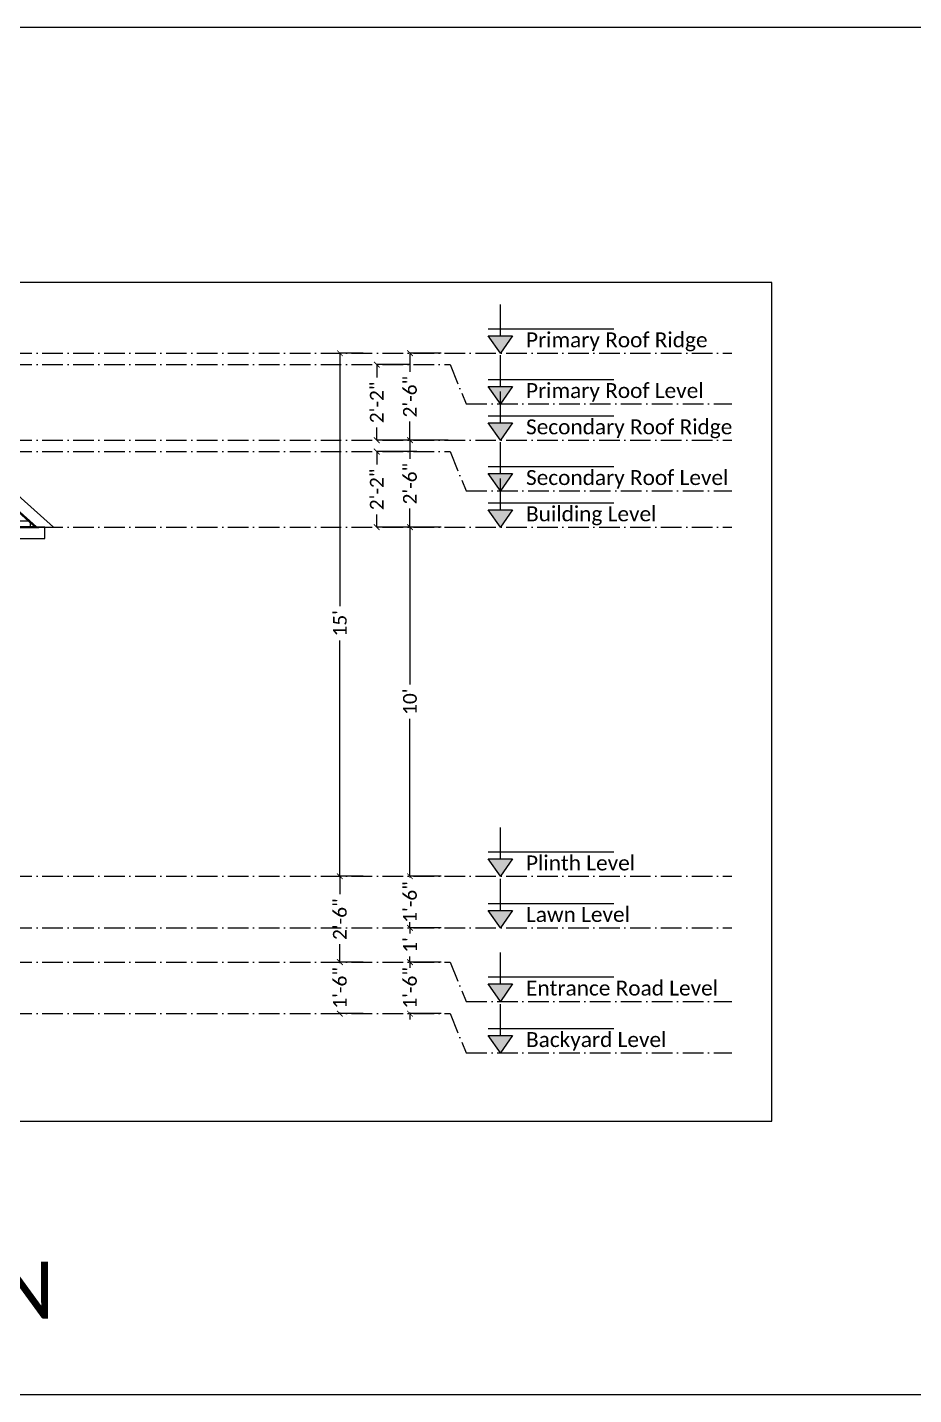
# Model space of a CAD drawing. Header units: millimetres. Extents: x -620 to 116137, y -21481 to 17722.
# Drawn here: x 49162 to 56901, y -21481 to -9535 of the extents above; entities that cross this region are included whole.
import ezdxf
from ezdxf.xclip import XClip

# ---------------------------------------------------------------- set-up
doc = ezdxf.new("R2010")
doc.units = ezdxf.units.MM
doc.header["$LTSCALE"] = 150
doc.header["$XCLIPFRAME"] = 2
doc.linetypes.add('ACAD_ISO10W100', pattern=[18, 12, -3, 0, -3])
for name, color, linetype, true_color in [('ad-Dimension', 5, 'Continuous', 0x0000ff), ('ad-Primary Roof', 5, 'Continuous', 0x0000ff), ('ad-Ridge', 7, 'Continuous', 0xa56752), ('ad-Secondary Roof', 6, 'Continuous', 0xff00ff)]:
    doc.layers.add(name, color=color, linetype=linetype, true_color=true_color)
for name, color, linetype in [('ad-Elevation 10', 8, 'Continuous'), ('ad-Grid', 8, 'ACAD_ISO10W100'), ('ad-Level', 4, 'Continuous'), ('ad-Level text', 4, 'Continuous'), ('ad-Text main', 7, 'Continuous'), ('ad-Wall hatch', 8, 'Continuous'), ('ad-White band', 7, 'Continuous')]:
    doc.layers.add(name, color=color, linetype=linetype)
doc.styles.get("Standard").update_dxf_attribs({"font": 'calibril.ttf'})
doc.dimstyles.new('Copy of A-100-DIM-INT (MM-FT)', dxfattribs={"dimscale": 50, "dimtxt": 2.4, "dimasz": 1, "dimexe": 0, "dimexo": 0, "dimgap": 1, "dimtad": 0, "dimdec": 0, "dimlfac": 0.03937, "dimdsep": 46, "dimlunit": 3, "dimtxsty": 'Standard', "dimblk": '$ZCDB_AUDIT_GENERATED_C85', "dimcen": 0.025, "dimclrd": 256, "dimclre": 256, "dimclrt": 256, "dimazin": 2, "dimtfac": 1, "dimtdec": 0, "dimtix": 1, "dimtmove": 2, "dimatfit": 3, "dimldrblk": '$ZCDB_AUDIT_GENERATED_C85', "dimfxl": 1, "dimtolj": 1, "dimtzin": 0, "dimarcsym": 0})

# ---------------------------------------------------------------- blocks, each defined once
blk = doc.blocks.new('ELE-1')
at = {"layer": 'ad-Level'}
blk.add_hatch(color=252, dxfattribs=at).paths.add_polyline_path([(175, 125), (88.5, 125), (0, 125), (88.5, 0)])
at = {"layer": 'ad-Level', "color": 2}
blk.add_line((0, 175), (900, 175), dxfattribs=at)
blk.add_lwpolyline([(88.5, 125), (175, 125), (88.5, 0), (0, 125), (88.5, 125), (88.5, 350)], dxfattribs=at)
blk = doc.blocks.new('EW')
at = {"layer": 'ad-Level', "xscale": 1.792223955136464, "yscale": 1.792223955136464, "zscale": 1.792223955136464}
blk.add_blockref('ELE-1', (-1613, -314), dxfattribs=at)
at = {"layer": 'ad-Level text'}
blk.add_attdef('FLOOR', (-1126, -238), '', height=150, dxfattribs=at)
blk = doc.blocks.new('$ZCDB_AUDIT_GENERATED_C85')
at = {"color": 0, "linetype": 'ByBlock', "const_width": 0.15}
blk.add_lwpolyline([(-0.5, -0.5), (0.5, 0.5)], dxfattribs=at)
blk = doc.blocks.new('*D40')
at = {"layer": 'ad-Dimension', "lineweight": -2, "transparency": 16777216}
for p, q in [((-2811, 0), (-2811, 50)), ((-2540, 0), (-2811, 0)), ((-2811, 0), (-2811, -10)), ((-2811, -450), (-2811, -440)), ((-2540, -450), (-2811, -450)), ((-2811, -450), (-2811, -500))]:
    blk.add_line(p, q, dxfattribs=at)
at = {"layer": 'Defpoints', "color": 0, "transparency": 16777216}
for p in [(-2540, 0), (-2811, -450), (-2540, -450)]:
    blk.add_point(p, dxfattribs=at)
at = {"layer": 'ad-Dimension', "lineweight": -2, "transparency": 16777216, "xscale": 50, "yscale": 50, "zscale": 50}
for p, rotation in [((-2811, 0), 270), ((-2811, -450), 90)]:
    blk.add_blockref('$ZCDB_AUDIT_GENERATED_C85', p, dxfattribs=dict(at, rotation=rotation))
at = {"layer": 'ad-Dimension', "transparency": 16777216, "insert": (-2811, -225), "char_height": 120, "attachment_point": 5, "rotation": 90}
blk.add_mtext('\\A1;1\'-6"', dxfattribs=at)
blk = doc.blocks.new('*D41')
at = {"layer": 'ad-Dimension', "lineweight": -2, "transparency": 16777216}
for p, q in [((-2540, 3050), (-2811, 3050)), ((-2811, 3050), (-2811, 1675)), ((-2811, 0), (-2811, 1375)), ((-2540, 0), (-2811, 0))]:
    blk.add_line(p, q, dxfattribs=at)
at = {"layer": 'Defpoints', "color": 0, "transparency": 16777216}
for p in [(-2540, 3050), (-2811, 0), (-2540, 0)]:
    blk.add_point(p, dxfattribs=at)
at = {"layer": 'ad-Dimension', "lineweight": -2, "transparency": 16777216, "xscale": 50, "yscale": 50, "zscale": 50}
for p, rotation in [((-2811, 3050), 90), ((-2811, 0), 270)]:
    blk.add_blockref('$ZCDB_AUDIT_GENERATED_C85', p, dxfattribs=dict(at, rotation=rotation))
at = {"layer": 'ad-Dimension', "transparency": 16777216, "insert": (-2811, 1525), "char_height": 120, "attachment_point": 5, "rotation": 90}
blk.add_mtext("\\A1;10'", dxfattribs=at)
blk = doc.blocks.new('*D42')
at = {"layer": 'ad-Dimension', "lineweight": -2, "transparency": 16777216}
for p, q in [((-3220, 4570), (-3423, 4570)), ((-3423, 4570), (-3423, 2360)), ((-3423, 0), (-3423, 2060)), ((-3220, 0), (-3423, 0))]:
    blk.add_line(p, q, dxfattribs=at)
at = {"layer": 'Defpoints', "color": 0, "transparency": 16777216}
for p in [(-3220, 4570), (-3423, 0), (-3220, 0)]:
    blk.add_point(p, dxfattribs=at)
at = {"layer": 'ad-Dimension', "lineweight": -2, "transparency": 16777216, "xscale": 50, "yscale": 50, "zscale": 50}
for p, rotation in [((-3423, 4570), 90), ((-3423, 0), 270)]:
    blk.add_blockref('$ZCDB_AUDIT_GENERATED_C85', p, dxfattribs=dict(at, rotation=rotation))
at = {"layer": 'ad-Dimension', "transparency": 16777216, "insert": (-3423, 2210), "char_height": 120, "attachment_point": 5, "rotation": 90}
blk.add_mtext("\\A1;15'", dxfattribs=at)
blk = doc.blocks.new('*D44')
at = {"layer": 'ad-Dimension', "lineweight": -2, "transparency": 16777216}
for p, q in [((-2478, 3810), (-2811, 3810)), ((-2811, 3810), (-2811, 3648)), ((-2811, 3050), (-2811, 3212)), ((-2540, 3050), (-2811, 3050))]:
    blk.add_line(p, q, dxfattribs=at)
at = {"layer": 'Defpoints', "color": 0, "transparency": 16777216}
for p in [(-2811, 3810), (-2478, 3810), (-2540, 3050)]:
    blk.add_point(p, dxfattribs=at)
at = {"layer": 'ad-Dimension', "lineweight": -2, "transparency": 16777216, "xscale": 50, "yscale": 50, "zscale": 50}
for p, rotation in [((-2811, 3810), 90), ((-2811, 3050), 270)]:
    blk.add_blockref('$ZCDB_AUDIT_GENERATED_C85', p, dxfattribs=dict(at, rotation=rotation))
at = {"layer": 'ad-Dimension', "transparency": 16777216, "insert": (-2811, 3430), "char_height": 120, "attachment_point": 5, "rotation": 90}
blk.add_mtext('\\A1;2\'-6"', dxfattribs=at)
blk = doc.blocks.new('*D45')
at = {"layer": 'ad-Dimension', "lineweight": -2, "transparency": 16777216}
for p, q in [((-2540, 4570), (-2811, 4570)), ((-2811, 4570), (-2811, 4408)), ((-2811, 3810), (-2811, 3972)), ((-2478, 3810), (-2811, 3810))]:
    blk.add_line(p, q, dxfattribs=at)
at = {"layer": 'Defpoints', "color": 0, "transparency": 16777216}
for p in [(-2811, 4570), (-2540, 4570), (-2478, 3810)]:
    blk.add_point(p, dxfattribs=at)
at = {"layer": 'ad-Dimension', "lineweight": -2, "transparency": 16777216, "xscale": 50, "yscale": 50, "zscale": 50}
for p, rotation in [((-2811, 4570), 90), ((-2811, 3810), 270)]:
    blk.add_blockref('$ZCDB_AUDIT_GENERATED_C85', p, dxfattribs=dict(at, rotation=rotation))
at = {"layer": 'ad-Dimension', "transparency": 16777216, "insert": (-2811, 4190), "char_height": 120, "attachment_point": 5, "rotation": 90}
blk.add_mtext('\\A1;2\'-6"', dxfattribs=at)
blk = doc.blocks.new('*D46')
at = {"layer": 'ad-Dimension', "lineweight": -2, "transparency": 16777216}
for p, q in [((-2751, 3710), (-3101, 3710)), ((-3101, 3710), (-3101, 3598)), ((-3101, 3050), (-3101, 3162)), ((-2811, 3050), (-3101, 3050))]:
    blk.add_line(p, q, dxfattribs=at)
at = {"layer": 'Defpoints', "color": 0, "transparency": 16777216}
for p in [(-2751, 3710), (-3101, 3050), (-2811, 3050)]:
    blk.add_point(p, dxfattribs=at)
at = {"layer": 'ad-Dimension', "lineweight": -2, "transparency": 16777216, "xscale": 50, "yscale": 50, "zscale": 50}
for p, rotation in [((-3101, 3710), 90), ((-3101, 3050), 270)]:
    blk.add_blockref('$ZCDB_AUDIT_GENERATED_C85', p, dxfattribs=dict(at, rotation=rotation))
at = {"layer": 'ad-Dimension', "transparency": 16777216, "insert": (-3101, 3380), "char_height": 120, "attachment_point": 5, "rotation": 90}
blk.add_mtext('\\A1;2\'-2"', dxfattribs=at)
blk = doc.blocks.new('*D47')
at = {"layer": 'ad-Dimension', "lineweight": -2, "transparency": 16777216}
for p, q in [((-2811, 4470), (-3101, 4470)), ((-3101, 4470), (-3101, 4358)), ((-3101, 3810), (-3101, 3922)), ((-2811, 3810), (-3101, 3810))]:
    blk.add_line(p, q, dxfattribs=at)
at = {"layer": 'Defpoints', "color": 0, "transparency": 16777216}
for p in [(-2811, 4470), (-3101, 3810), (-2811, 3810)]:
    blk.add_point(p, dxfattribs=at)
at = {"layer": 'ad-Dimension', "lineweight": -2, "transparency": 16777216, "xscale": 50, "yscale": 50, "zscale": 50}
for p, rotation in [((-3101, 4470), 90), ((-3101, 3810), 270)]:
    blk.add_blockref('$ZCDB_AUDIT_GENERATED_C85', p, dxfattribs=dict(at, rotation=rotation))
at = {"layer": 'ad-Dimension', "transparency": 16777216, "insert": (-3101, 4140), "char_height": 120, "attachment_point": 5, "rotation": 90}
blk.add_mtext('\\A1;2\'-2"', dxfattribs=at)
blk = doc.blocks.new('*D43')
at = {"layer": 'ad-Dimension', "lineweight": -2, "transparency": 16777216}
for p, q in [((-2811, -750), (-2811, -700)), ((-2540, -750), (-2811, -750)), ((-2811, -750), (-2811, -760)), ((-2811, -1200), (-2811, -1190)), ((-2540, -1200), (-2811, -1200)), ((-2811, -1200), (-2811, -1250))]:
    blk.add_line(p, q, dxfattribs=at)
at = {"layer": 'Defpoints', "color": 0, "transparency": 16777216}
for p in [(-2540, -750), (-2811, -1200), (-2540, -1200)]:
    blk.add_point(p, dxfattribs=at)
at = {"layer": 'ad-Dimension', "lineweight": -2, "transparency": 16777216, "xscale": 50, "yscale": 50, "zscale": 50}
for p, rotation in [((-2811, -750), 270), ((-2811, -1200), 90)]:
    blk.add_blockref('$ZCDB_AUDIT_GENERATED_C85', p, dxfattribs=dict(at, rotation=rotation))
at = {"layer": 'ad-Dimension', "transparency": 16777216, "insert": (-2811, -975), "char_height": 120, "attachment_point": 5, "rotation": 90}
blk.add_mtext('\\A1;1\'-6"', dxfattribs=at)
blk = doc.blocks.new('*D48')
at = {"layer": 'ad-Dimension', "lineweight": -2, "transparency": 16777216}
for p, q in [((-2811, -450), (-2811, -400)), ((-2540, -450), (-2811, -450)), ((-2811, -450), (-2811, -497)), ((-2811, -750), (-2811, -703)), ((-2540, -750), (-2811, -750)), ((-2811, -750), (-2811, -800))]:
    blk.add_line(p, q, dxfattribs=at)
at = {"layer": 'Defpoints', "color": 0, "transparency": 16777216}
for p in [(-2540, -450), (-2811, -750), (-2540, -750)]:
    blk.add_point(p, dxfattribs=at)
at = {"layer": 'ad-Dimension', "lineweight": -2, "transparency": 16777216, "xscale": 50, "yscale": 50, "zscale": 50}
for p, rotation in [((-2811, -450), 270), ((-2811, -750), 90)]:
    blk.add_blockref('$ZCDB_AUDIT_GENERATED_C85', p, dxfattribs=dict(at, rotation=rotation))
at = {"layer": 'ad-Dimension', "transparency": 16777216, "insert": (-2811, -600), "char_height": 120, "attachment_point": 5, "rotation": 90}
blk.add_mtext("\\A1;1'", dxfattribs=at)
blk = doc.blocks.new('*D49')
at = {"layer": 'ad-Dimension', "lineweight": -2, "transparency": 16777216}
for p, q in [((-3220, -750), (-3423, -750)), ((-3423, -750), (-3423, -760)), ((-3423, -1200), (-3423, -1190)), ((-3220, -1200), (-3423, -1200))]:
    blk.add_line(p, q, dxfattribs=at)
at = {"layer": 'Defpoints', "color": 0, "transparency": 16777216}
for p in [(-3220, -750), (-3423, -1200), (-3220, -1200)]:
    blk.add_point(p, dxfattribs=at)
at = {"layer": 'ad-Dimension', "lineweight": -2, "transparency": 16777216, "xscale": 50, "yscale": 50, "zscale": 50}
for p, rotation in [((-3423, -750), 90), ((-3423, -1200), 270)]:
    blk.add_blockref('$ZCDB_AUDIT_GENERATED_C85', p, dxfattribs=dict(at, rotation=rotation))
at = {"layer": 'ad-Dimension', "transparency": 16777216, "insert": (-3423, -975), "char_height": 120, "attachment_point": 5, "rotation": 90}
blk.add_mtext('\\A1;1\'-6"', dxfattribs=at)
blk = doc.blocks.new('*D50')
at = {"layer": 'ad-Dimension', "lineweight": -2, "transparency": 16777216}
for p, q in [((-3220, 0), (-3423, 0)), ((-3423, 0), (-3423, -157)), ((-3423, -750), (-3423, -593)), ((-3220, -750), (-3423, -750))]:
    blk.add_line(p, q, dxfattribs=at)
at = {"layer": 'Defpoints', "color": 0, "transparency": 16777216}
for p in [(-3220, 0), (-3423, -750), (-3220, -750)]:
    blk.add_point(p, dxfattribs=at)
at = {"layer": 'ad-Dimension', "lineweight": -2, "transparency": 16777216, "xscale": 50, "yscale": 50, "zscale": 50}
for p, rotation in [((-3423, 0), 90), ((-3423, -750), 270)]:
    blk.add_blockref('$ZCDB_AUDIT_GENERATED_C85', p, dxfattribs=dict(at, rotation=rotation))
at = {"layer": 'ad-Dimension', "transparency": 16777216, "insert": (-3423, -375), "char_height": 120, "attachment_point": 5, "rotation": 90}
blk.add_mtext('\\A1;2\'-6"', dxfattribs=at)
blk = doc.blocks.new('zw$B7B5')
at = {"layer": 'ad-Wall hatch', "transparency": 33554610}
h = blk.add_hatch(dxfattribs=at)
h.set_pattern_fill('AR-BRSTD', color=256, angle=360)
h.set_pattern_definition([(360, (-1722543.37, 762949.44), (2e-14, 67.7418), []), (90, (-1722543.37, 762949.44), (-101.6, 67.7418), [67.7418, -67.7418])])
h.paths.add_polyline_path([(1460, 0), (5187, 1416), (8915, 0)])
h = blk.add_hatch(dxfattribs=at)
h.set_pattern_fill('AR-BRSTD', color=256, angle=360)
h.set_pattern_definition([(360, (-1721525.67, 762949.44), (2e-14, 67.7418), []), (90, (-1721525.67, 762949.44), (-101.6, 67.7418), [67.7418, -67.7418])])
h.paths.add_polyline_path([(1178, 0), (-1744, 0), (-1008, 660), (2919, 660)])
h = blk.add_hatch(dxfattribs=at)
h.set_pattern_fill('AR-BRSTD', color=256, angle=360)
h.set_pattern_definition([(360, (-1714992.95, 762949.44), (2e-14, 67.7418), []), (90, (-1714992.95, 762949.44), (-101.6, 67.7418), [67.7418, -67.7418])])
h.paths.add_polyline_path([(9197, 0), (10749, 0), (10013, 660), (7459, 660)])
at = {"layer": 'ad-Primary Roof', "const_width": 20}
blk.add_lwpolyline([(1460, 0), (5187, 1416), (8915, 0)], close=True, dxfattribs=at)
at = {"layer": 'ad-Ridge'}
for points in [[(5187, 1520), (5187, 1416), (1460, 0), (1178, 0)], [(5187, 1520), (5187, 1416), (8915, 0), (9197, 0)], [(-1744, 0), (-1008, 660), (2916, 660), (3183, 760), (-1046, 760), (-1896, 0)], [(10901, 0), (10051, 760), (7196, 760), (7459, 660), (10013, 660), (10749, 0)]]:
    blk.add_lwpolyline(points, close=True, dxfattribs=at)
at = {"layer": 'ad-Secondary Roof', "const_width": 20}
for points in [[(1178, 0), (-1744, 0), (-1008, 660), (2919, 660)], [(9197, 0), (10749, 0), (10013, 660), (7459, 660)]]:
    blk.add_lwpolyline(points, close=True, dxfattribs=at)
at = {"layer": 'ad-White band', "color": 8}
for points in [[(-1820, 0), (1460, 0), (1460, -100), (-1820, -100)], [(10825, 0), (8915, 0), (8915, -100), (10825, -100)]]:
    blk.add_lwpolyline(points, close=True, dxfattribs=at)
at = {"layer": 'ad-White band'}
blk.add_lwpolyline([(1460, 0), (8915, 0), (8915, -100), (1460, -100)], close=True, dxfattribs=at)
blk.add_wipeout([(4823, 500), (6257, 500), (6390, 300), (4690, 300)]).dxf.layer = 'ad-Elevation 10'
blk = doc.blocks.new('zw$38DE')
at = {"layer": 'ad-Grid', "ltscale": 0.1}
for points in [[(-27431.1, 4570), (0, 4570)], [(-27431.1, 4470), (-2459.8, 4470), (-2319.6, 4127), (0, 4127)], [(-27431.1, 3810), (0, 3810)], [(-27431.1, 3710), (-2459.8, 3710), (-2319.6, 3367), (0, 3367)], [(-27431.1, 3050), (0, 3050)], [(-27431.1, 0), (0, 0)], [(-27431.1, -450), (0, -450)], [(-27431.1, -750), (-2459.8, -750), (-2319.6, -1093), (0, -1093)], [(-27431.1, -1200), (-2459.8, -1200), (-2319.6, -1543), (0, -1543)]]:
    blk.add_lwpolyline(points, dxfattribs=at)
at = {"lineweight": 25}
ref = blk.add_blockref('EW', (-1031.8, 4783.4), dxfattribs=dict(at, xscale=0.6803507037772645, yscale=0.6803507037772645, zscale=0.6803507037772645))
ref.add_attrib('FLOOR', 'Primary Roof Ridge', (-1797.9, 4621.2), dxfattribs={"layer": 'ad-Level text', "height": 130.472, "rotation": 720})
ref = blk.add_blockref('EW', (-1031.8, 4340.4), dxfattribs=dict(at, xscale=0.6803507037772645, yscale=0.6803507037772645, zscale=0.6803507037772645))
ref.add_attrib('FLOOR', 'Primary Roof Level', (-1797.9, 4178.1), dxfattribs={"layer": 'ad-Level text', "height": 130.472, "rotation": 720})
ref = blk.add_blockref('EW', (-1031.8, 4023.4), dxfattribs=dict(at, xscale=0.6803507037772645, yscale=0.6803507037772645, zscale=0.6803507037772645))
ref.add_attrib('FLOOR', 'Secondary Roof Ridge', (-1797.9, 3861.2), dxfattribs={"layer": 'ad-Level text', "height": 130.472, "rotation": 720})
ref = blk.add_blockref('EW', (-1031.8, 3580.4), dxfattribs=dict(at, xscale=0.6803507037772645, yscale=0.6803507037772645, zscale=0.6803507037772645))
ref.add_attrib('FLOOR', 'Secondary Roof Level', (-1797.9, 3418.1), dxfattribs={"layer": 'ad-Level text', "height": 130.472, "rotation": 720})
ref = blk.add_blockref('EW', (-1031.8, 3263.4), dxfattribs=dict(at, xscale=0.6803507037772645, yscale=0.6803507037772645, zscale=0.6803507037772645))
ref.add_attrib('FLOOR', 'Building Level', (-1797.9, 3101.2), dxfattribs={"layer": 'ad-Level text', "height": 130.472, "rotation": 720})
ref = blk.add_blockref('EW', (-1031.8, 213.4), dxfattribs=dict(at, xscale=0.6803507037772645, yscale=0.6803507037772645, zscale=0.6803507037772645))
ref.add_attrib('FLOOR', 'Plinth Level', (-1797.9, 51.2), dxfattribs={"layer": 'ad-Level text', "height": 130.472, "rotation": 720})
ref = blk.add_blockref('EW', (-1031.8, -236.6), dxfattribs=dict(at, xscale=0.6803507037772645, yscale=0.6803507037772645, zscale=0.6803507037772645))
ref.add_attrib('FLOOR', 'Lawn Level', (-1797.9, -398.8), dxfattribs={"layer": 'ad-Level text', "height": 130.47, "rotation": 720})
ref = blk.add_blockref('EW', (-1031.8, -879.6), dxfattribs=dict(at, xscale=0.6803507037772645, yscale=0.6803507037772645, zscale=0.6803507037772645))
ref.add_attrib('FLOOR', 'Entrance Road Level', (-1797.9, -1041.9), dxfattribs={"layer": 'ad-Level text', "height": 130.472, "rotation": 720})
ref = blk.add_blockref('EW', (-1031.8, -1329.6), dxfattribs=dict(at, xscale=0.6803507037772645, yscale=0.6803507037772645, zscale=0.6803507037772645))
ref.add_attrib('FLOOR', 'Backyard Level', (-1797.9, -1491.9), dxfattribs={"layer": 'ad-Level text', "height": 130.472, "rotation": 720})
at = {"layer": 'ad-Dimension'}
for base, p1, p2, picture, middle in [((-3423, 0), (-3219.8, 4570), (-3219.8, 0), '*D42', (-3423, 2210)), ((-3423, -1200), (-3219.8, -750), (-3219.8, -1200), '*D49', (-3423, -975))]:
    dim = blk.add_linear_dim(base=base, p1=p1, p2=p2, angle=90, dimstyle='Copy of A-100-DIM-INT (MM-FT)', override={"dimblk": '$ZCDB_AUDIT_GENERATED_C85'}, dxfattribs=at)
    dim.commit()
    dim.dimension.update_dxf_attribs({"geometry": picture, "text_midpoint": middle, "dimtype": 128})
for base, p1, p2, picture, middle in [((-2811.4, 4570), (-2478.4, 3810), (-2539.9, 4570), '*D45', (-2811.4, 4190)), ((-3101.5, 3810), (-2811.4, 4470), (-2811.4, 3810), '*D47', (-3101.5, 4140)), ((-2811.4, 3810), (-2539.9, 3050), (-2478.4, 3810), '*D44', (-2811.4, 3430)), ((-3101.5, 3050), (-2750.5, 3710), (-2811.4, 3050), '*D46', (-3101.5, 3380)), ((-3423, -750), (-3219.8, 0), (-3219.8, -750), '*D50', (-3423, -375))]:
    dim = blk.add_linear_dim(base=base, p1=p1, p2=p2, angle=90, dimstyle='Copy of A-100-DIM-INT (MM-FT)', override={"dimblk": '$ZCDB_AUDIT_GENERATED_C85'}, dxfattribs=at)
    dim.commit()
    dim.dimension.update_dxf_attribs({"geometry": picture, "text_midpoint": middle})
for base, p1, p2, picture, middle in [((-2811.4, 0), (-2539.9, 3050), (-2539.9, 0), '*D41', (-2811.4, 1525)), ((-2811.4, -450), (-2539.9, 0), (-2539.9, -450), '*D40', (-2811.4, -225)), ((-2811.4, -750), (-2539.9, -450), (-2539.9, -750), '*D48', (-2811.4, -600)), ((-2811.4, -1200), (-2539.9, -750), (-2539.9, -1200), '*D43', (-2811.4, -975))]:
    dim = blk.add_linear_dim(base=base, p1=p1, p2=p2, angle=90, dimstyle='Copy of A-100-DIM-INT (MM-FT)', dxfattribs=at)
    dim.commit()
    dim.dimension.update_dxf_attribs({"geometry": picture, "text_midpoint": middle})

msp = doc.modelspace()

# ---------------------------------------------------------------- linework, layer by layer
msp.add_lwpolyline([(29034, -9535), (58068, -9535), (58068, -21481), (29034, -21481)], close=True)

# ---------------------------------------------------------------- block references
ref = msp.add_blockref('zw$38DE', (55314, -16952))
XClip(ref).set_block_clipping_path([(-24388.2934201569, -2140.6281090205), (349.01197073, 5188.3683916222)])

# ---------------------------------------------------------------- next in the draw order: block references
msp.add_blockref('zw$B7B5', (38489, -13902))

# ---------------------------------------------------------------- next in the draw order: texts
at = {"layer": 'ad-Text main', "insert": (42831, -20631), "char_height": 500, "width": 14123.09, "attachment_point": 5, "bg_fill": 2}
msp.add_mtext('1215 Sqft EAST VILLA_NORTH ELEVATION', dxfattribs=at)

doc.saveas('drawing.dxf')
